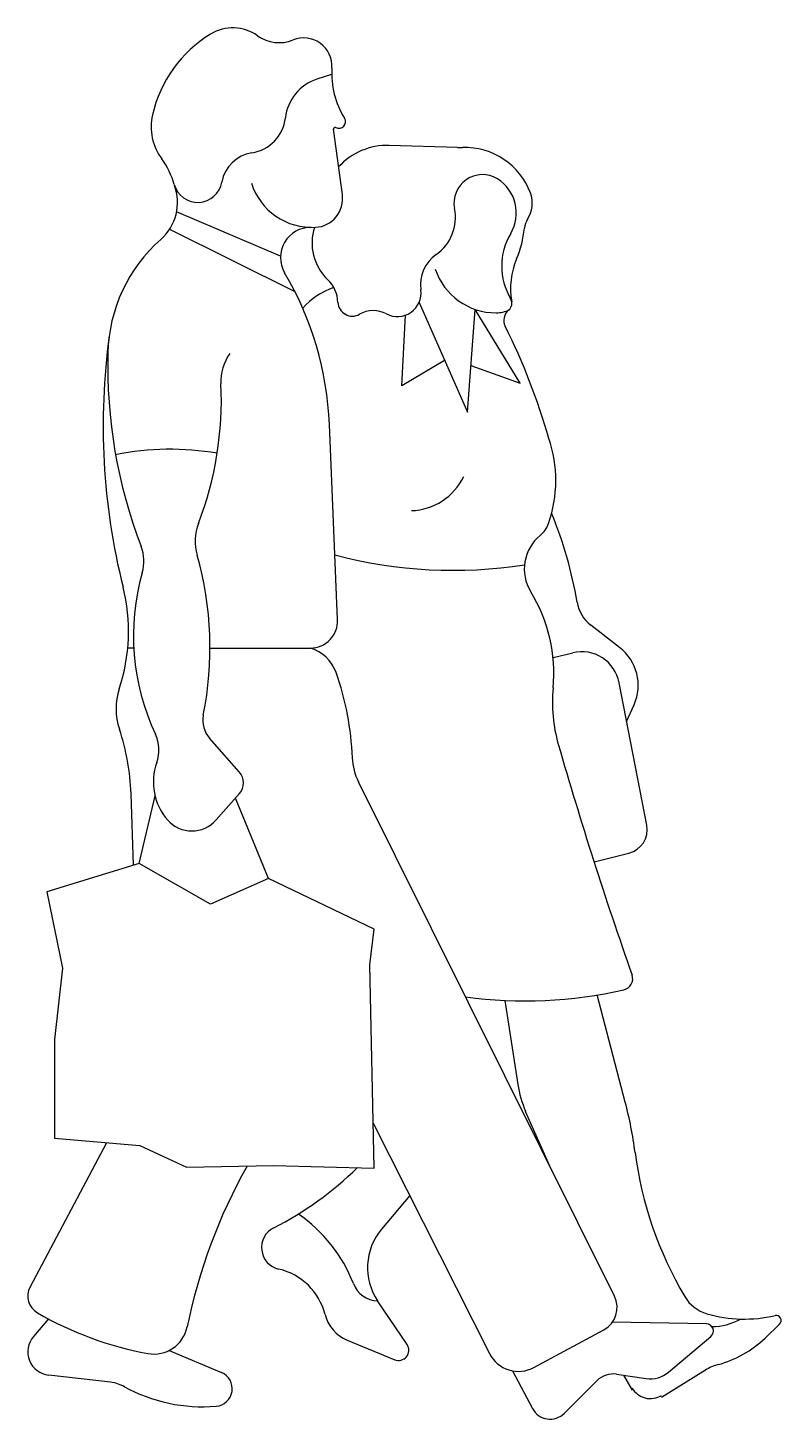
# Model space of a CAD drawing. Extents: x -16.7 to 20.4, y 0.9 to 69.4.
import ezdxf

# ---------------------------------------------------------------- set-up
doc = ezdxf.new("R2010")
doc.units = 0
doc.layers.get('0').update_dxf_attribs({"linetype": 'CONTINUOUS'})

msp = doc.modelspace()

# ---------------------------------------------------------------- linework, layer by layer
for p, q in [((-1.752, 67.155), (-2.485, 66.914)), ((-1.223, 61.228), (-1.669, 64.446)), ((4.448, 63.544), (1.081, 63.651)), ((-4.269, 58.192), (-9.387, 60.385)), ((-9.734, 59.524), (-3.563, 56.456)), ((2.552, 55.91), (4.936, 50.511)), ((4.936, 50.511), (5.317, 55.574)), ((7.524, 51.939), (5.317, 55.574)), ((1.701, 51.804), (1.886, 55.289)), ((3.81, 53.06), (1.701, 51.804)), ((5.109, 52.81), (7.524, 51.939)), ((-1.458, 40.291), (-1.862, 49.897)), ((12.432, 38.917), (11.012, 40.02)), ((-11.504, 38.886), (-11.795, 38.886)), ((-7.745, 38.886), (-2.805, 38.886)), ((9.152, 38.426), (10.122, 38.656)), ((13.764, 30.158), (12.407, 37.181)), ((12.777, 35.265), (13.144, 36.095)), ((-6.301, 32.787), (-7.77, 34.452)), ((12.178, 6.948), (-0.435, 32.302)), ((-11.516, 28.187), (-11.634, 31.71)), ((-11.237, 28.274), (-10.451, 31.605)), ((-7.45, 30.408), (-6.302, 31.704)), ((-4.856, 27.537), (-6.485, 31.497)), ((-11.237, 28.274), (-15.777, 26.882)), ((-7.719, 26.269), (-11.237, 28.274)), ((11.17, 28.359), (12.888, 28.787)), ((-4.856, 27.537), (-7.719, 26.269)), ((0.339, 25.042), (-4.856, 27.537)), ((-15.777, 26.882), (-15, 23.121)), ((0.135, 23.284), (0.339, 25.042)), ((-15, 23.121), (-15.409, 19.605)), ((0.339, 13.267), (0.135, 23.284)), ((6.777, 21.529), (7.414, 17.388)), ((12.708, 16.517), (11.331, 21.796)), ((-15.409, 19.605), (-15.409, 14.739)), ((9.063, 13.21), (7.802, 16.061)), ((0.294, 15.485), (6.03, 4.125)), ((-12.844, 14.515), (-16.604, 7.407)), ((-15.409, 14.739), (-11.196, 14.371)), ((-11.196, 14.371), (-8.905, 13.308)), ((-8.905, 13.308), (-4.61, 13.39)), ((-4.61, 13.39), (0.339, 13.267)), ((2.1, 11.908), (0.703, 10.25)), ((1.961, 4.568), (0.512, 6.719)), ((-15.695, 5.83), (-16.435, 4.968)), ((16.703, 5.592), (12.079, 5.676)), ((19.592, 4.888), (20.311, 5.578)), ((8.213, 3.44), (11.657, 5.302)), ((14.835, 3.21), (16.925, 4.967)), ((-9.762, 4.276), (-7.178, 3.19)), ((-0.99, 4.789), (1.353, 3.824)), ((-12.65, 2.713), (-15.685, 3.058)), ((7.149, 3.278), (8.141, 1.417)), ((9.711, 1.184), (11.312, 2.788)), ((12.283, 3.11), (13.74, 2.898)), ((12.619, 3.061), (13.043, 2.32)), ((16.654, 3.309), (14.493, 1.955))]:
    msp.add_line(p, q)
for centre, radius, start, end in [((-6.621, 67.355), 2.092, 54.45132, 121.4684), ((-4.411, 63.745), 6.324, 121.4684, 167.1336), ((-4.339, 70.548), 1.832, 234.4513, 291.9648), ((-3.133, 67.558), 1.392, 356.5121, 111.9648), ((2.456, 67.217), 4.208, 176.512, 211.9116), ((-1.78, 64.764), 2.263, 108.1457, 173.6953), ((-8, 64.564), 2.643, 167.1336, 216.591), ((-5.982, 65.228), 1.964, 278.6894, 353.6953), ((-1.584, 64.457), 0.0854, 62.13918, 187.8858), ((-1.392, 64.821), 0.325, 242.1392, 31.91163), ((-5.418, 61.54), 1.767, 98.68944, 170.1194), ((0.978, 60.434), 3.219, 88.17514, 137.9412), ((4.561, 67.117), 3.574, 268.1751, 272.0051), ((4.807, 60.095), 3.452, 20.583, 92.0051), ((-13.23, 60.682), 3.87, 15.64116, 36.59102), ((-11.778, 60.849), 2.436, 311.4368, 20.39511), ((-8.344, 62.05), 1.203, 195.6412, 350.1193), ((-2.723, 62.748), 3.134, 197.7918, 273.2043), ((5.67, 60.815), 1.399, 58.14745, 191.4079), ((5.364, 60.322), 1.979, 329.2766, 58.14745), ((-2.627, 61.034), 1.417, 273.2043, 7.88578), ((6.69, 60.802), 1.441, 326.8188, 20.583), ((2.119, 60.098), 2.224, 305.1267, 11.40791), ((8.721, 59.474), 0.986, 146.8188, 174.4776), ((-5.057, 53.235), 7.721, 131.4368, 178.526), ((-2.789, 58.132), 1.482, 89.18528, 210.4228), ((-0.229, 58.848), 2.491, 162.0392, 226.0699), ((9.771, 57.702), 3.148, 149.2766, 210.5054), ((2.628, 60.063), 5.136, 337.0305, 354.4776), ((4.448, 56.788), 1.823, 125.1267, 187.781), ((10.805, 56.597), 3.746, 157.0305, 189.8951), ((-17.965, 49.221), 16.117, 2.40555, 30.4228), ((-3.124, 55.843), 1.682, 2.64996, 46.0699), ((6.343, 58.565), 3.162, 198.606, 270.1498), ((-0.424, 53.129), 3.723, 109.1651, 137.7081), ((1.488, 56.384), 1.165, 242.1885, 7.78088), ((-0.734, 55.953), 0.711, 182.65, 299.4712), ((6.347, 56.798), 1.395, 270.1498, 297.5997), ((7.37, 55.033), 0.645, 129.6274, 206.6062), ((6.672, 55.876), 0.449, 309.6274, 30.50543), ((0.298, 54.128), 1.386, 62.18848, 119.4712), ((19.809, 49.848), 32.816, 172.2436, 194.0328), ((-21.43, 40.607), 31.566, 15.80662, 26.60615), ((12.044, 52.795), 24.827, 178.526, 200.9991), ((-4.816, 52.019), 2.391, 144.6167, 182.6716), ((-24.213, 51.114), 17.028, 339.0737, 2.67159), ((-9.694, 35.193), 13.488, 80.16319, 101.5412), ((2.881, 47.144), 6.406, 340.7286, 18.88313), ((2.091, 48.598), 2.941, 271.6072, 334.6868), ((-9.902, 37.729), 20.525, 9.59328, 22.33534), ((-5.988, 44.145), 2.484, 159.0737, 195.7487), ((7.701, 45.447), 1.3, 309.1725, 340.7286), ((-13.041, 43.166), 2.043, 343.9188, 20.9991), ((9.873, 42.782), 2.139, 129.1725, 211.7423), ((-24.634, 38.887), 16.889, 348.6905, 15.74873), ((4.225, 65.511), 22.792, 255.2144, 278.8845), ((-0.244, 39.477), 11.275, 163.9188, 205.3884), ((-20.795, 39.7), 9.037, 341.8043, 14.03283), ((1.594, 37.66), 7.596, 354.4082, 31.7423), ((12.123, 41.452), 1.813, 189.5933, 232.1681), ((-2.805, 40.235), 1.348, 270, 2.40555), ((-3.338, 37.05), 1.912, 19.47612, 73.8266), ((10.557, 36.823), 1.884, 10.9325, 103.3578), ((10.982, 37.05), 2.364, 336.1628, 52.16811), ((-14.908, 32.959), 14.184, 2.09064, 19.47612), ((-9.204, 35.889), 3.164, 161.8043, 198.4702), ((16.512, 36.199), 7.393, 174.4082, 196.0871), ((-6.789, 35.318), 1.309, 168.6905, 221.4353), ((-22.842, 31.334), 11.215, 1.91979, 18.4702), ((-12.075, 33.863), 1.82, 340.0952, 25.3884), ((210.733, 92.211), 209.529, 196.0871, 199.3533), ((-7.705, 32.281), 2.827, 160.0953, 221.402), ((2.136, 33.581), 2.872, 182.0906, 206.45), ((-6.914, 32.246), 0.818, 318.462, 41.43531), ((-8.637, 31.46), 1.586, 221.402, 318.462), ((12.603, 29.934), 1.182, 283.9736, 10.9325), ((12.522, 22.591), 0.553, 282.7786, 19.35334), ((7.772, 43.535), 22.028, 262.3447, 282.7786), ((12.611, 18.188), 5.258, 188.743, 203.8565), ((-6.923, 11.399), 20.287, 7.45821, 14.6128), ((31.764, 16.463), 18.73, 187.4582, 210.5728), ((18.098, -0.086), 27.528, 150.7488, 168.4281), ((-11.955, 24.88), 16.308, 296.795, 314.6942), ((-7.584, 4.902), 7.402, 21.13442, 55.49852), ((-4.111, 9.349), 1.092, 116.795, 257.1563), ((2.947, 8.359), 2.935, 139.8801, 213.9535), ((-5.03, 5.319), 3.042, 13.92698, 77.15628), ((0.555, 8.048), 1.324, 201.1344, 268.0057), ((-15.758, 6.959), 0.957, 152.1216, 239.868), ((11.066, 6.395), 1.242, 298.4, 26.44988), ((17.252, 7.891), 1.876, 210.5728, 253.8408), ((-7.769, 20.724), 16.872, 239.868, 259.6243), ((-0.287, 6.495), 1.845, 193.927, 247.6183), ((16.697, 5.238), 0.354, 310.0571, 88.95815), ((18.587, 12.498), 6.672, 253.8408, 282.9687), ((17.003, 8.193), 2.735, 269.3984, 300.1646), ((20.14, 5.756), 0.246, 313.8654, 102.9687), ((-15.554, 4.212), 1.161, 139.3388, 263.519), ((-10.507, 5.771), 1.67, 259.6243, 348.4281), ((15.892, 8.737), 5.339, 285.0585, 313.8654), ((1.545, 4.288), 0.502, 247.6183, 33.95348), ((7.454, 4.844), 1.596, 206.7898, 298.4), ((17.879, 1.352), 2.308, 105.0585, 122.0536), ((-7.514, 2.392), 0.865, 274.6279, 67.20478), ((12.119, 1.982), 1.14, 81.70902, 135.0533), ((13.94, 4.275), 1.391, 261.709, 310.0571), ((-12.862, 0.855), 1.87, 61.25686, 83.51901), ((-8.093, 9.549), 8.046, 241.257, 274.6279), ((13.943, 2.944), 1.036, 209.7319, 302.0536), ((9.012, 1.881), 0.987, 208.0532, 315.0533)]:
    msp.add_arc(centre, radius, start, end)

doc.saveas('drawing.dxf')
